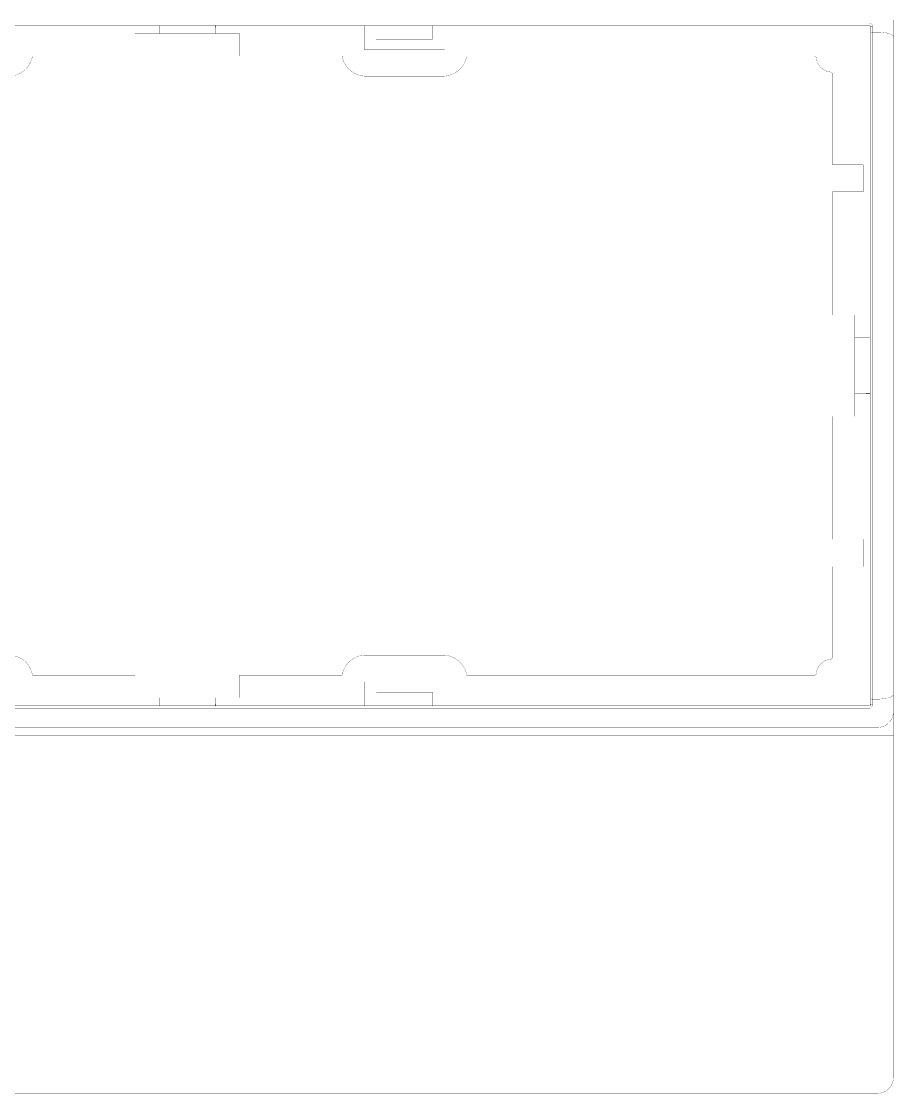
# Model space of a CAD drawing. Header units: inches. Extents: x 0 to 35.2, y -0.7 to 15.9.
# Drawn here: x 23.674 to 25.809, y 10.845 to 13.47 of the extents above; entities that cross this region are included whole.
import ezdxf

# ---------------------------------------------------------------- set-up
doc = ezdxf.new("R2010")
doc.units = ezdxf.units.IN
doc.header["$MEASUREMENT"] = 0
doc.layers.add('Dimensions', color=6, linetype='Continuous')

msp = doc.modelspace()

# ---------------------------------------------------------------- linework, layer by layer
at = {"layer": 'Dimensions'}
for points in [[(25.7694, 13.4438, 0.0005, 0.0005, 0), (25.7694, 13.5132, 0.0005, 0.0005, 0)], [(22.4106, 13.466, 0.0005, 0.0005, 0), (25.7497, 13.466, 0.0005, 0.0005, 0)], [(25.7497, 13.46, 0.0005, 0.0005, 0), (25.7497, 13.466, 0.0005, 0.0005, 0)], [(25.7497, 13.466, 0.0005, 0.0005, -0.413483), (25.7576, 13.4578, 0.0005, 0.0005, 0)], [(25.8088, 13.4322, 0.0005, 0.0005, 0), (25.8088, 13.4738, 0.0005, 0.0005, 0)], [(22.4106, 13.46, 0.0005, 0.0005, 0), (25.7497, 13.46, 0.0005, 0.0005, 0)], [(23.9522, 13.4404, 0.0005, 0.0005, 0), (24.0113, 13.4404, 0.0005, 0.0005, 0)], [(23.9522, 13.3852, 0.0005, 0.0005, 0), (23.9522, 13.4404, 0.0005, 0.0005, 0)], [(24.0113, 13.4404, 0.0005, 0.0005, 0), (24.0118, 13.46, 0.0005, 0.0005, 0)], [(24.0113, 13.4404, 0.0005, 0.0005, 0), (24.0113, 13.46, 0.0005, 0.0005, 0)], [(24.0113, 13.4404, 0.0005, 0.0005, 0), (24.1491, 13.4404, 0.0005, 0.0005, 0)], [(24.1485, 13.46, 0.0005, 0.0005, 0), (24.1491, 13.4404, 0.0005, 0.0005, 0)], [(24.1491, 13.4404, 0.0005, 0.0005, 0), (24.1491, 13.46, 0.0005, 0.0005, 0)], [(24.1491, 13.4404, 0.0005, 0.0005, 0), (24.2081, 13.4404, 0.0005, 0.0005, 0)], [(24.2081, 13.3852, 0.0005, 0.0005, 0), (24.2081, 13.4404, 0.0005, 0.0005, 0)], [(24.5132, 13.401, 0.0005, 0.0005, 0), (24.5132, 13.46, 0.0005, 0.0005, 0)], [(24.5428, 13.4266, 0.0005, 0.0005, 0), (24.5428, 13.46, 0.0005, 0.0005, 0)], [(24.6806, 13.4266, 0.0005, 0.0005, 0), (24.6806, 13.46, 0.0005, 0.0005, 0)], [(24.7101, 13.401, 0.0005, 0.0005, 0), (24.7101, 13.46, 0.0005, 0.0005, 0)], [(25.7497, 13.46, 0.0005, 0.0005, -0.414199), (25.7537, 13.4561, 0.0005, 0.0005, 0)], [(25.7517, 11.7952, 0.0005, 0.0005, 0), (25.7517, 13.4595, 0.0005, 0.0005, 0)], [(25.7537, 13.4561, 0.0005, 0.0005, -0.258644), (25.7544, 13.4571, 0.0005, 0.0005, 0)], [(25.7537, 13.4427, 0.0005, 0.0005, 0), (25.7537, 13.4561, 0.0005, 0.0005, 0)], [(25.7537, 13.4427, 0.0005, 0.0005, 0), (25.7537, 13.4429, 0.0005, 0.0005, 0)], [(25.7537, 11.8121, 0.0005, 0.0005, 0), (25.7537, 13.4427, 0.0005, 0.0005, 0)], [(25.7537, 13.4429, 0.0005, 0.0005, 0), (25.754, 13.4431, 0.0005, 0.0005, 0)], [(25.754, 13.4431, 0.0005, 0.0005, 0), (25.7543, 13.4433, 0.0005, 0.0005, 0)], [(25.7543, 13.4433, 0.0005, 0.0005, 0), (25.7548, 13.4435, 0.0005, 0.0005, 0)], [(25.7544, 13.4571, 0.0005, 0.0005, -0.059712), (25.7553, 13.4575, 0.0005, 0.0005, 0)], [(25.7548, 13.4435, 0.0005, 0.0005, 0), (25.7554, 13.4436, 0.0005, 0.0005, 0)], [(25.7553, 13.4575, 0.0005, 0.0005, -0.040468), (25.7564, 13.4577, 0.0005, 0.0005, 0)], [(25.7554, 13.4436, 0.0005, 0.0005, 0), (25.7561, 13.4437, 0.0005, 0.0005, 0)], [(25.7561, 13.4437, 0.0005, 0.0005, 0), (25.7568, 13.4438, 0.0005, 0.0005, 0)], [(25.7564, 13.4577, 0.0005, 0.0005, -0.035351), (25.7576, 13.4578, 0.0005, 0.0005, 0)], [(25.7568, 13.4438, 0.0005, 0.0005, 0), (25.7576, 13.4438, 0.0005, 0.0005, 0)], [(25.7576, 13.4438, 0.0005, 0.0005, 0), (25.7576, 13.4578, 0.0005, 0.0005, 0)], [(25.7576, 11.8109, 0.0005, 0.0005, 0), (25.7576, 13.4438, 0.0005, 0.0005, 0)], [(25.7576, 13.4438, 0.0005, 0.0005, 0), (25.7694, 13.4438, 0.0005, 0.0005, 0)], [(25.7694, 11.8109, 0.0005, 0.0005, 0), (25.7694, 13.4438, 0.0005, 0.0005, 0)], [(25.7694, 13.4438, 0.0005, 0.0005, 0), (25.7771, 13.4436, 0.0005, 0.0005, 0)], [(25.7771, 13.4436, 0.0005, 0.0005, 0), (25.7845, 13.4429, 0.0005, 0.0005, 0)], [(25.7845, 13.4429, 0.0005, 0.0005, 0), (25.7913, 13.4419, 0.0005, 0.0005, 0)], [(25.7913, 13.4419, 0.0005, 0.0005, 0), (25.7973, 13.4404, 0.0005, 0.0005, 0)], [(25.7973, 13.4404, 0.0005, 0.0005, 0), (25.8021, 13.4386, 0.0005, 0.0005, 0)], [(25.8021, 13.4386, 0.0005, 0.0005, 0), (25.8058, 13.4366, 0.0005, 0.0005, 0)], [(24.5428, 13.4266, 0.0005, 0.0005, 0), (24.6806, 13.4266, 0.0005, 0.0005, 0)], [(25.8058, 13.4366, 0.0005, 0.0005, 0), (25.808, 13.4345, 0.0005, 0.0005, 0)], [(25.808, 13.4345, 0.0005, 0.0005, 0), (25.8088, 13.4322, 0.0005, 0.0005, 0)], [(25.8088, 11.8225, 0.0005, 0.0005, 0), (25.8088, 13.4322, 0.0005, 0.0005, 0)], [(23.7012, 13.3852, 0.0005, 0.0005, -0.365977), (23.643, 13.336, 0.0005, 0.0005, 0)], [(23.7012, 13.3852, 0.0005, 0.0005, 0), (23.9522, 13.3852, 0.0005, 0.0005, 0)], [(24.2081, 13.3852, 0.0005, 0.0005, 0), (24.4591, 13.3852, 0.0005, 0.0005, 0)], [(24.5173, 13.336, 0.0005, 0.0005, -0.365977), (24.4591, 13.3852, 0.0005, 0.0005, 0)], [(24.5132, 13.401, 0.0005, 0.0005, 0), (24.7101, 13.401, 0.0005, 0.0005, 0)], [(24.7642, 13.3852, 0.0005, 0.0005, -0.365977), (24.706, 13.336, 0.0005, 0.0005, 0)], [(24.7642, 13.3852, 0.0005, 0.0005, 0), (25.6158, 13.3852, 0.0005, 0.0005, 0)], [(25.6158, 13.3852, 0.0005, 0.0005, -0.387795), (25.6197, 13.3817, 0.0005, 0.0005, 0)], [(25.6553, 13.346, 0.0005, 0.0005, -0.361838), (25.6197, 13.3817, 0.0005, 0.0005, 0)], [(24.5173, 13.336, 0.0005, 0.0005, 0), (24.706, 13.336, 0.0005, 0.0005, 0)], [(25.6553, 13.346, 0.0005, 0.0005, -0.387795), (25.6589, 13.3421, 0.0005, 0.0005, 0)], [(25.6589, 13.1195, 0.0005, 0.0005, 0), (25.6589, 13.3421, 0.0005, 0.0005, 0)], [(25.6589, 13.1195, 0.0005, 0.0005, 0), (25.7344, 13.1195, 0.0005, 0.0005, 0)], [(25.7344, 13.0526, 0.0005, 0.0005, 0), (25.7344, 13.1195, 0.0005, 0.0005, 0)], [(25.6589, 12.7514, 0.0005, 0.0005, 0), (25.6589, 13.0526, 0.0005, 0.0005, 0)], [(25.6589, 13.0526, 0.0005, 0.0005, 0), (25.7344, 13.0526, 0.0005, 0.0005, 0)], [(25.6589, 12.7514, 0.0005, 0.0005, 0), (25.714, 12.7514, 0.0005, 0.0005, 0)], [(25.714, 12.6963, 0.0005, 0.0005, 0), (25.714, 12.7514, 0.0005, 0.0005, 0)], [(25.714, 12.5585, 0.0005, 0.0005, 0), (25.714, 12.6963, 0.0005, 0.0005, 0)], [(25.714, 12.6963, 0.0005, 0.0005, 0), (25.7517, 12.6957, 0.0005, 0.0005, 0)], [(25.714, 12.6963, 0.0005, 0.0005, 0), (25.7517, 12.6963, 0.0005, 0.0005, 0)], [(25.714, 12.5585, 0.0005, 0.0005, 0), (25.7517, 12.559, 0.0005, 0.0005, 0)], [(25.714, 12.5585, 0.0005, 0.0005, 0), (25.7517, 12.5585, 0.0005, 0.0005, 0)], [(25.714, 12.5033, 0.0005, 0.0005, 0), (25.714, 12.5585, 0.0005, 0.0005, 0)], [(25.6589, 12.2022, 0.0005, 0.0005, 0), (25.6589, 12.5033, 0.0005, 0.0005, 0)], [(25.6589, 12.5033, 0.0005, 0.0005, 0), (25.714, 12.5033, 0.0005, 0.0005, 0)], [(25.6589, 12.2022, 0.0005, 0.0005, 0), (25.7344, 12.2022, 0.0005, 0.0005, 0)], [(25.7344, 12.1352, 0.0005, 0.0005, 0), (25.7344, 12.2022, 0.0005, 0.0005, 0)], [(25.6589, 11.9126, 0.0005, 0.0005, 0), (25.6589, 12.1352, 0.0005, 0.0005, 0)], [(25.6589, 12.1352, 0.0005, 0.0005, 0), (25.7344, 12.1352, 0.0005, 0.0005, 0)], [(23.643, 11.9187, 0.0005, 0.0005, -0.365977), (23.7012, 11.8695, 0.0005, 0.0005, 0)], [(24.4591, 11.8695, 0.0005, 0.0005, -0.365977), (24.5173, 11.9187, 0.0005, 0.0005, 0)], [(24.5173, 11.9187, 0.0005, 0.0005, 0), (24.706, 11.9187, 0.0005, 0.0005, 0)], [(24.706, 11.9187, 0.0005, 0.0005, -0.365977), (24.7642, 11.8695, 0.0005, 0.0005, 0)], [(25.6197, 11.8731, 0.0005, 0.0005, -0.361838), (25.6553, 11.9087, 0.0005, 0.0005, 0)], [(25.6589, 11.9126, 0.0005, 0.0005, -0.387795), (25.6553, 11.9087, 0.0005, 0.0005, 0)], [(23.7012, 11.8695, 0.0005, 0.0005, 0), (23.9522, 11.8695, 0.0005, 0.0005, 0)], [(23.9522, 11.8144, 0.0005, 0.0005, 0), (23.9522, 11.8695, 0.0005, 0.0005, 0)], [(24.2081, 11.8144, 0.0005, 0.0005, 0), (24.2081, 11.8695, 0.0005, 0.0005, 0)], [(24.2081, 11.8695, 0.0005, 0.0005, 0), (24.4591, 11.8695, 0.0005, 0.0005, 0)], [(24.7642, 11.8695, 0.0005, 0.0005, 0), (25.6158, 11.8695, 0.0005, 0.0005, 0)], [(25.6197, 11.8731, 0.0005, 0.0005, -0.387795), (25.6158, 11.8695, 0.0005, 0.0005, 0)], [(24.5132, 11.8537, 0.0005, 0.0005, 0), (24.7101, 11.8537, 0.0005, 0.0005, 0)], [(24.5132, 11.7947, 0.0005, 0.0005, 0), (24.5132, 11.8537, 0.0005, 0.0005, 0)], [(24.7101, 11.7947, 0.0005, 0.0005, 0), (24.7101, 11.8537, 0.0005, 0.0005, 0)], [(23.9522, 11.8144, 0.0005, 0.0005, 0), (24.0113, 11.8144, 0.0005, 0.0005, 0)], [(24.0113, 11.7947, 0.0005, 0.0005, 0), (24.0113, 11.8144, 0.0005, 0.0005, 0)], [(24.0113, 11.8144, 0.0005, 0.0005, 0), (24.0118, 11.7947, 0.0005, 0.0005, 0)], [(24.0113, 11.8144, 0.0005, 0.0005, 0), (24.1491, 11.8144, 0.0005, 0.0005, 0)], [(24.1485, 11.7947, 0.0005, 0.0005, 0), (24.1491, 11.8144, 0.0005, 0.0005, 0)], [(24.1491, 11.7947, 0.0005, 0.0005, 0), (24.1491, 11.8144, 0.0005, 0.0005, 0)], [(24.1491, 11.8144, 0.0005, 0.0005, 0), (24.2081, 11.8144, 0.0005, 0.0005, 0)], [(24.5428, 11.8281, 0.0005, 0.0005, 0), (24.6806, 11.8281, 0.0005, 0.0005, 0)], [(24.5428, 11.7947, 0.0005, 0.0005, 0), (24.5428, 11.8281, 0.0005, 0.0005, 0)], [(24.6806, 11.7947, 0.0005, 0.0005, 0), (24.6806, 11.8281, 0.0005, 0.0005, 0)], [(25.7537, 11.8121, 0.0005, 0.0005, 0), (25.7537, 11.8118, 0.0005, 0.0005, 0)], [(25.7537, 11.7986, 0.0005, 0.0005, 0), (25.7537, 11.8121, 0.0005, 0.0005, 0)], [(25.7537, 11.8118, 0.0005, 0.0005, 0), (25.754, 11.8116, 0.0005, 0.0005, 0)], [(25.754, 11.8116, 0.0005, 0.0005, 0), (25.7543, 11.8114, 0.0005, 0.0005, 0)], [(25.7543, 11.8114, 0.0005, 0.0005, 0), (25.7548, 11.8113, 0.0005, 0.0005, 0)], [(25.7548, 11.8113, 0.0005, 0.0005, 0), (25.7554, 11.8111, 0.0005, 0.0005, 0)], [(25.7554, 11.8111, 0.0005, 0.0005, 0), (25.7561, 11.811, 0.0005, 0.0005, 0)], [(25.7561, 11.811, 0.0005, 0.0005, 0), (25.7568, 11.8109, 0.0005, 0.0005, 0)], [(25.7568, 11.8109, 0.0005, 0.0005, 0), (25.7576, 11.8109, 0.0005, 0.0005, 0)], [(25.7576, 11.8109, 0.0005, 0.0005, 0), (25.7694, 11.8109, 0.0005, 0.0005, 0)], [(25.7576, 11.7969, 0.0005, 0.0005, 0), (25.7576, 11.8109, 0.0005, 0.0005, 0)], [(25.7694, 11.8109, 0.0005, 0.0005, 0), (25.7771, 11.8111, 0.0005, 0.0005, 0)], [(25.7694, 11.7415, 0.0005, 0.0005, 0), (25.7694, 11.8109, 0.0005, 0.0005, 0)], [(25.7771, 11.8111, 0.0005, 0.0005, 0), (25.7845, 11.8118, 0.0005, 0.0005, 0)], [(25.7845, 11.8118, 0.0005, 0.0005, 0), (25.7913, 11.8129, 0.0005, 0.0005, 0)], [(25.7913, 11.8129, 0.0005, 0.0005, 0), (25.7973, 11.8143, 0.0005, 0.0005, 0)], [(25.7973, 11.8143, 0.0005, 0.0005, 0), (25.8021, 11.8161, 0.0005, 0.0005, 0)], [(25.8021, 11.8161, 0.0005, 0.0005, 0), (25.8058, 11.8181, 0.0005, 0.0005, 0)], [(25.8058, 11.8181, 0.0005, 0.0005, 0), (25.808, 11.8203, 0.0005, 0.0005, 0)], [(25.808, 11.8203, 0.0005, 0.0005, 0), (25.8088, 11.8225, 0.0005, 0.0005, 0)], [(25.8088, 11.7809, 0.0005, 0.0005, 0), (25.8088, 11.8225, 0.0005, 0.0005, 0)], [(22.4106, 11.7947, 0.0005, 0.0005, 0), (25.7497, 11.7947, 0.0005, 0.0005, 0)], [(22.4106, 11.7887, 0.0005, 0.0005, 0), (25.7497, 11.7887, 0.0005, 0.0005, 0)], [(25.7537, 11.7986, 0.0005, 0.0005, -0.414199), (25.7497, 11.7947, 0.0005, 0.0005, 0)], [(25.7576, 11.7969, 0.0005, 0.0005, -0.413483), (25.7497, 11.7887, 0.0005, 0.0005, 0)], [(25.7497, 11.7887, 0.0005, 0.0005, 0), (25.7497, 11.7947, 0.0005, 0.0005, 0)], [(25.7539, 11.7981, 0.0005, 0.0005, -0.163705), (25.7537, 11.7986, 0.0005, 0.0005, 0)], [(25.7544, 11.7976, 0.0005, 0.0005, -0.094875), (25.7539, 11.7981, 0.0005, 0.0005, 0)], [(25.7553, 11.7972, 0.0005, 0.0005, -0.059712), (25.7544, 11.7976, 0.0005, 0.0005, 0)], [(25.7576, 11.7969, 0.0005, 0.0005, -0.074206), (25.7553, 11.7972, 0.0005, 0.0005, 0)], [(25.8088, 11.7809, 0.0005, 0.0005, -0.414214), (25.7694, 11.7415, 0.0005, 0.0005, 0)], [(25.8088, 11.7328, 0.0005, 0.0005, 0), (25.8088, 11.7809, 0.0005, 0.0005, 0)], [(22.3909, 11.7415, 0.0005, 0.0005, 0), (25.7694, 11.7415, 0.0005, 0.0005, 0)], [(25.7694, 11.7219, 0.0005, 0.0005, 0), (25.7694, 11.7415, 0.0005, 0.0005, 0)], [(25.8088, 11.7219, 0.0005, 0.0005, 0), (25.8088, 11.7328, 0.0005, 0.0005, 0)], [(22.3909, 11.7219, 0.0005, 0.0005, 0), (25.7694, 11.7219, 0.0005, 0.0005, 0)], [(25.7694, 11.7219, 0.0005, 0.0005, 0), (25.8088, 11.7219, 0.0005, 0.0005, 0)], [(25.7694, 10.885, 0.0005, 0.0005, 0), (25.7694, 11.7219, 0.0005, 0.0005, 0)], [(25.8088, 10.885, 0.0005, 0.0005, 0), (25.8088, 11.7219, 0.0005, 0.0005, 0)], [(22.3909, 10.885, 0.0005, 0.0005, 0), (25.7694, 10.885, 0.0005, 0.0005, 0)], [(25.7694, 10.8456, 0.0005, 0.0005, 0), (25.7694, 10.885, 0.0005, 0.0005, 0)], [(25.7694, 10.885, 0.0005, 0.0005, 0), (25.8088, 10.885, 0.0005, 0.0005, 0)], [(25.8088, 10.885, 0.0005, 0.0005, -0.414214), (25.7694, 10.8456, 0.0005, 0.0005, 0)], [(22.3909, 10.8456, 0.0005, 0.0005, 0), (25.7694, 10.8456, 0.0005, 0.0005, 0)]]:
    msp.add_lwpolyline(points, format="xyseb", dxfattribs=at)
for points in [[(25.7496, 13.466, 0.00025, 0.00025, 1), (25.7499, 13.466, 0.00025, 0.00025, 1)], [(25.7496, 13.466, 0.00025, 0.00025, 1), (25.7499, 13.466, 0.00025, 0.00025, 1)], [(25.7496, 13.466, 0.00025, 0.00025, 1), (25.7499, 13.466, 0.00025, 0.00025, 1)], [(23.9521, 13.4404, 0.00025, 0.00025, 1), (23.9523, 13.4404, 0.00025, 0.00025, 1)], [(23.9521, 13.4404, 0.00025, 0.00025, 1), (23.9523, 13.4404, 0.00025, 0.00025, 1)], [(24.0111, 13.46, 0.00025, 0.00025, 1), (24.0114, 13.46, 0.00025, 0.00025, 1)], [(24.0111, 13.4404, 0.00025, 0.00025, 1), (24.0114, 13.4404, 0.00025, 0.00025, 1)], [(24.0111, 13.4404, 0.00025, 0.00025, 1), (24.0114, 13.4404, 0.00025, 0.00025, 1)], [(24.0111, 13.4404, 0.00025, 0.00025, 1), (24.0114, 13.4404, 0.00025, 0.00025, 1)], [(24.0111, 13.4404, 0.00025, 0.00025, 1), (24.0114, 13.4404, 0.00025, 0.00025, 1)], [(24.0117, 13.46, 0.00025, 0.00025, 1), (24.012, 13.46, 0.00025, 0.00025, 1)], [(24.1483, 13.46, 0.00025, 0.00025, 1), (24.1486, 13.46, 0.00025, 0.00025, 1)], [(24.1489, 13.46, 0.00025, 0.00025, 1), (24.1492, 13.46, 0.00025, 0.00025, 1)], [(24.1489, 13.4404, 0.00025, 0.00025, 1), (24.1492, 13.4404, 0.00025, 0.00025, 1)], [(24.1489, 13.4404, 0.00025, 0.00025, 1), (24.1492, 13.4404, 0.00025, 0.00025, 1)], [(24.1489, 13.4404, 0.00025, 0.00025, 1), (24.1492, 13.4404, 0.00025, 0.00025, 1)], [(24.1489, 13.4404, 0.00025, 0.00025, 1), (24.1492, 13.4404, 0.00025, 0.00025, 1)], [(24.208, 13.4404, 0.00025, 0.00025, 1), (24.2082, 13.4404, 0.00025, 0.00025, 1)], [(24.208, 13.4404, 0.00025, 0.00025, 1), (24.2082, 13.4404, 0.00025, 0.00025, 1)], [(24.5131, 13.46, 0.00025, 0.00025, 1), (24.5134, 13.46, 0.00025, 0.00025, 1)], [(24.5426, 13.46, 0.00025, 0.00025, 1), (24.5429, 13.46, 0.00025, 0.00025, 1)], [(24.6804, 13.46, 0.00025, 0.00025, 1), (24.6807, 13.46, 0.00025, 0.00025, 1)], [(24.71, 13.46, 0.00025, 0.00025, 1), (24.7102, 13.46, 0.00025, 0.00025, 1)], [(25.7496, 13.46, 0.00025, 0.00025, 1), (25.7499, 13.46, 0.00025, 0.00025, 1)], [(25.7496, 13.46, 0.00025, 0.00025, 1), (25.7499, 13.46, 0.00025, 0.00025, 1)], [(25.7496, 13.46, 0.00025, 0.00025, 1), (25.7499, 13.46, 0.00025, 0.00025, 1)], [(25.7516, 13.4595, 0.00025, 0.00025, 1), (25.7518, 13.4595, 0.00025, 0.00025, 1)], [(25.7535, 13.4561, 0.00025, 0.00025, 1), (25.7538, 13.4561, 0.00025, 0.00025, 1)], [(25.7535, 13.4561, 0.00025, 0.00025, 1), (25.7538, 13.4561, 0.00025, 0.00025, 1)], [(25.7535, 13.4561, 0.00025, 0.00025, 1), (25.7538, 13.4561, 0.00025, 0.00025, 1)], [(25.7535, 13.4427, 0.00025, 0.00025, 1), (25.7538, 13.4427, 0.00025, 0.00025, 1)], [(25.7535, 13.4427, 0.00025, 0.00025, 1), (25.7538, 13.4427, 0.00025, 0.00025, 1)], [(25.7535, 13.4427, 0.00025, 0.00025, 1), (25.7538, 13.4427, 0.00025, 0.00025, 1)], [(25.7536, 13.4429, 0.00025, 0.00025, 1), (25.7539, 13.4429, 0.00025, 0.00025, 1)], [(25.7536, 13.4429, 0.00025, 0.00025, 1), (25.7539, 13.4429, 0.00025, 0.00025, 1)], [(25.7538, 13.4431, 0.00025, 0.00025, 1), (25.7541, 13.4431, 0.00025, 0.00025, 1)], [(25.7538, 13.4431, 0.00025, 0.00025, 1), (25.7541, 13.4431, 0.00025, 0.00025, 1)], [(25.7542, 13.4433, 0.00025, 0.00025, 1), (25.7545, 13.4433, 0.00025, 0.00025, 1)], [(25.7542, 13.4433, 0.00025, 0.00025, 1), (25.7545, 13.4433, 0.00025, 0.00025, 1)], [(25.7543, 13.4571, 0.00025, 0.00025, 1), (25.7545, 13.4571, 0.00025, 0.00025, 1)], [(25.7543, 13.4571, 0.00025, 0.00025, 1), (25.7545, 13.4571, 0.00025, 0.00025, 1)], [(25.7547, 13.4435, 0.00025, 0.00025, 1), (25.7549, 13.4435, 0.00025, 0.00025, 1)], [(25.7547, 13.4435, 0.00025, 0.00025, 1), (25.7549, 13.4435, 0.00025, 0.00025, 1)], [(25.7552, 13.4575, 0.00025, 0.00025, 1), (25.7554, 13.4575, 0.00025, 0.00025, 1)], [(25.7552, 13.4575, 0.00025, 0.00025, 1), (25.7554, 13.4575, 0.00025, 0.00025, 1)], [(25.7553, 13.4436, 0.00025, 0.00025, 1), (25.7555, 13.4436, 0.00025, 0.00025, 1)], [(25.7553, 13.4436, 0.00025, 0.00025, 1), (25.7555, 13.4436, 0.00025, 0.00025, 1)], [(25.756, 13.4437, 0.00025, 0.00025, 1), (25.7562, 13.4437, 0.00025, 0.00025, 1)], [(25.756, 13.4437, 0.00025, 0.00025, 1), (25.7562, 13.4437, 0.00025, 0.00025, 1)], [(25.7563, 13.4577, 0.00025, 0.00025, 1), (25.7565, 13.4577, 0.00025, 0.00025, 1)], [(25.7563, 13.4577, 0.00025, 0.00025, 1), (25.7565, 13.4577, 0.00025, 0.00025, 1)], [(25.7567, 13.4438, 0.00025, 0.00025, 1), (25.757, 13.4438, 0.00025, 0.00025, 1)], [(25.7567, 13.4438, 0.00025, 0.00025, 1), (25.757, 13.4438, 0.00025, 0.00025, 1)], [(25.7575, 13.4578, 0.00025, 0.00025, 1), (25.7577, 13.4578, 0.00025, 0.00025, 1)], [(25.7575, 13.4578, 0.00025, 0.00025, 1), (25.7577, 13.4578, 0.00025, 0.00025, 1)], [(25.7575, 13.4578, 0.00025, 0.00025, 1), (25.7577, 13.4578, 0.00025, 0.00025, 1)], [(25.7575, 13.4438, 0.00025, 0.00025, 1), (25.7577, 13.4438, 0.00025, 0.00025, 1)], [(25.7575, 13.4438, 0.00025, 0.00025, 1), (25.7577, 13.4438, 0.00025, 0.00025, 1)], [(25.7575, 13.4438, 0.00025, 0.00025, 1), (25.7577, 13.4438, 0.00025, 0.00025, 1)], [(25.7575, 13.4438, 0.00025, 0.00025, 1), (25.7577, 13.4438, 0.00025, 0.00025, 1)], [(25.7693, 13.4438, 0.00025, 0.00025, 1), (25.7695, 13.4438, 0.00025, 0.00025, 1)], [(25.7693, 13.4438, 0.00025, 0.00025, 1), (25.7695, 13.4438, 0.00025, 0.00025, 1)], [(25.7693, 13.4438, 0.00025, 0.00025, 1), (25.7695, 13.4438, 0.00025, 0.00025, 1)], [(25.7693, 13.4438, 0.00025, 0.00025, 1), (25.7695, 13.4438, 0.00025, 0.00025, 1)], [(25.777, 13.4436, 0.00025, 0.00025, 1), (25.7772, 13.4436, 0.00025, 0.00025, 1)], [(25.777, 13.4436, 0.00025, 0.00025, 1), (25.7772, 13.4436, 0.00025, 0.00025, 1)], [(25.7844, 13.4429, 0.00025, 0.00025, 1), (25.7846, 13.4429, 0.00025, 0.00025, 1)], [(25.7844, 13.4429, 0.00025, 0.00025, 1), (25.7846, 13.4429, 0.00025, 0.00025, 1)], [(25.7912, 13.4419, 0.00025, 0.00025, 1), (25.7914, 13.4419, 0.00025, 0.00025, 1)], [(25.7912, 13.4419, 0.00025, 0.00025, 1), (25.7914, 13.4419, 0.00025, 0.00025, 1)], [(25.7971, 13.4404, 0.00025, 0.00025, 1), (25.7974, 13.4404, 0.00025, 0.00025, 1)], [(25.7971, 13.4404, 0.00025, 0.00025, 1), (25.7974, 13.4404, 0.00025, 0.00025, 1)], [(25.802, 13.4386, 0.00025, 0.00025, 1), (25.8023, 13.4386, 0.00025, 0.00025, 1)], [(25.802, 13.4386, 0.00025, 0.00025, 1), (25.8023, 13.4386, 0.00025, 0.00025, 1)], [(24.5426, 13.4266, 0.00025, 0.00025, 1), (24.5429, 13.4266, 0.00025, 0.00025, 1)], [(24.5426, 13.4266, 0.00025, 0.00025, 1), (24.5429, 13.4266, 0.00025, 0.00025, 1)], [(24.6804, 13.4266, 0.00025, 0.00025, 1), (24.6807, 13.4266, 0.00025, 0.00025, 1)], [(24.6804, 13.4266, 0.00025, 0.00025, 1), (24.6807, 13.4266, 0.00025, 0.00025, 1)], [(25.8057, 13.4366, 0.00025, 0.00025, 1), (25.8059, 13.4366, 0.00025, 0.00025, 1)], [(25.8057, 13.4366, 0.00025, 0.00025, 1), (25.8059, 13.4366, 0.00025, 0.00025, 1)], [(25.8079, 13.4345, 0.00025, 0.00025, 1), (25.8082, 13.4345, 0.00025, 0.00025, 1)], [(25.8079, 13.4345, 0.00025, 0.00025, 1), (25.8082, 13.4345, 0.00025, 0.00025, 1)], [(25.8087, 13.4322, 0.00025, 0.00025, 1), (25.8089, 13.4322, 0.00025, 0.00025, 1)], [(25.8087, 13.4322, 0.00025, 0.00025, 1), (25.8089, 13.4322, 0.00025, 0.00025, 1)], [(25.8087, 13.4322, 0.00025, 0.00025, 1), (25.8089, 13.4322, 0.00025, 0.00025, 1)], [(23.7011, 13.3852, 0.00025, 0.00025, 1), (23.7013, 13.3852, 0.00025, 0.00025, 1)], [(23.7011, 13.3852, 0.00025, 0.00025, 1), (23.7013, 13.3852, 0.00025, 0.00025, 1)], [(23.9521, 13.3852, 0.00025, 0.00025, 1), (23.9523, 13.3852, 0.00025, 0.00025, 1)], [(23.9521, 13.3852, 0.00025, 0.00025, 1), (23.9523, 13.3852, 0.00025, 0.00025, 1)], [(24.208, 13.3852, 0.00025, 0.00025, 1), (24.2082, 13.3852, 0.00025, 0.00025, 1)], [(24.208, 13.3852, 0.00025, 0.00025, 1), (24.2082, 13.3852, 0.00025, 0.00025, 1)], [(24.459, 13.3852, 0.00025, 0.00025, 1), (24.4592, 13.3852, 0.00025, 0.00025, 1)], [(24.459, 13.3852, 0.00025, 0.00025, 1), (24.4592, 13.3852, 0.00025, 0.00025, 1)], [(24.5131, 13.401, 0.00025, 0.00025, 1), (24.5134, 13.401, 0.00025, 0.00025, 1)], [(24.5131, 13.401, 0.00025, 0.00025, 1), (24.5134, 13.401, 0.00025, 0.00025, 1)], [(24.71, 13.401, 0.00025, 0.00025, 1), (24.7102, 13.401, 0.00025, 0.00025, 1)], [(24.71, 13.401, 0.00025, 0.00025, 1), (24.7102, 13.401, 0.00025, 0.00025, 1)], [(24.7641, 13.3852, 0.00025, 0.00025, 1), (24.7643, 13.3852, 0.00025, 0.00025, 1)], [(24.7641, 13.3852, 0.00025, 0.00025, 1), (24.7643, 13.3852, 0.00025, 0.00025, 1)], [(25.6156, 13.3852, 0.00025, 0.00025, 1), (25.6159, 13.3852, 0.00025, 0.00025, 1)], [(25.6156, 13.3852, 0.00025, 0.00025, 1), (25.6159, 13.3852, 0.00025, 0.00025, 1)], [(25.6196, 13.3817, 0.00025, 0.00025, 1), (25.6198, 13.3817, 0.00025, 0.00025, 1)], [(25.6196, 13.3817, 0.00025, 0.00025, 1), (25.6198, 13.3817, 0.00025, 0.00025, 1)], [(24.5172, 13.336, 0.00025, 0.00025, 1), (24.5175, 13.336, 0.00025, 0.00025, 1)], [(24.5172, 13.336, 0.00025, 0.00025, 1), (24.5175, 13.336, 0.00025, 0.00025, 1)], [(24.7059, 13.336, 0.00025, 0.00025, 1), (24.7061, 13.336, 0.00025, 0.00025, 1)], [(24.7059, 13.336, 0.00025, 0.00025, 1), (24.7061, 13.336, 0.00025, 0.00025, 1)], [(25.6552, 13.346, 0.00025, 0.00025, 1), (25.6554, 13.346, 0.00025, 0.00025, 1)], [(25.6552, 13.346, 0.00025, 0.00025, 1), (25.6554, 13.346, 0.00025, 0.00025, 1)], [(25.6588, 13.3421, 0.00025, 0.00025, 1), (25.659, 13.3421, 0.00025, 0.00025, 1)], [(25.6588, 13.3421, 0.00025, 0.00025, 1), (25.659, 13.3421, 0.00025, 0.00025, 1)], [(25.6588, 13.1195, 0.00025, 0.00025, 1), (25.659, 13.1195, 0.00025, 0.00025, 1)], [(25.6588, 13.1195, 0.00025, 0.00025, 1), (25.659, 13.1195, 0.00025, 0.00025, 1)], [(25.7343, 13.1195, 0.00025, 0.00025, 1), (25.7345, 13.1195, 0.00025, 0.00025, 1)], [(25.7343, 13.1195, 0.00025, 0.00025, 1), (25.7345, 13.1195, 0.00025, 0.00025, 1)], [(25.6588, 13.0526, 0.00025, 0.00025, 1), (25.659, 13.0526, 0.00025, 0.00025, 1)], [(25.6588, 13.0526, 0.00025, 0.00025, 1), (25.659, 13.0526, 0.00025, 0.00025, 1)], [(25.7343, 13.0526, 0.00025, 0.00025, 1), (25.7345, 13.0526, 0.00025, 0.00025, 1)], [(25.7343, 13.0526, 0.00025, 0.00025, 1), (25.7345, 13.0526, 0.00025, 0.00025, 1)], [(25.6588, 12.7514, 0.00025, 0.00025, 1), (25.659, 12.7514, 0.00025, 0.00025, 1)], [(25.6588, 12.7514, 0.00025, 0.00025, 1), (25.659, 12.7514, 0.00025, 0.00025, 1)], [(25.7139, 12.7514, 0.00025, 0.00025, 1), (25.7141, 12.7514, 0.00025, 0.00025, 1)], [(25.7139, 12.7514, 0.00025, 0.00025, 1), (25.7141, 12.7514, 0.00025, 0.00025, 1)], [(25.7139, 12.6963, 0.00025, 0.00025, 1), (25.7141, 12.6963, 0.00025, 0.00025, 1)], [(25.7139, 12.6963, 0.00025, 0.00025, 1), (25.7141, 12.6963, 0.00025, 0.00025, 1)], [(25.7139, 12.6963, 0.00025, 0.00025, 1), (25.7141, 12.6963, 0.00025, 0.00025, 1)], [(25.7139, 12.6963, 0.00025, 0.00025, 1), (25.7141, 12.6963, 0.00025, 0.00025, 1)], [(25.7516, 12.6963, 0.00025, 0.00025, 1), (25.7518, 12.6963, 0.00025, 0.00025, 1)], [(25.7516, 12.6957, 0.00025, 0.00025, 1), (25.7518, 12.6957, 0.00025, 0.00025, 1)], [(25.7139, 12.5585, 0.00025, 0.00025, 1), (25.7141, 12.5585, 0.00025, 0.00025, 1)], [(25.7139, 12.5585, 0.00025, 0.00025, 1), (25.7141, 12.5585, 0.00025, 0.00025, 1)], [(25.7139, 12.5585, 0.00025, 0.00025, 1), (25.7141, 12.5585, 0.00025, 0.00025, 1)], [(25.7139, 12.5585, 0.00025, 0.00025, 1), (25.7141, 12.5585, 0.00025, 0.00025, 1)], [(25.7516, 12.559, 0.00025, 0.00025, 1), (25.7518, 12.559, 0.00025, 0.00025, 1)], [(25.7516, 12.5585, 0.00025, 0.00025, 1), (25.7518, 12.5585, 0.00025, 0.00025, 1)], [(25.6588, 12.5033, 0.00025, 0.00025, 1), (25.659, 12.5033, 0.00025, 0.00025, 1)], [(25.6588, 12.5033, 0.00025, 0.00025, 1), (25.659, 12.5033, 0.00025, 0.00025, 1)], [(25.7139, 12.5033, 0.00025, 0.00025, 1), (25.7141, 12.5033, 0.00025, 0.00025, 1)], [(25.7139, 12.5033, 0.00025, 0.00025, 1), (25.7141, 12.5033, 0.00025, 0.00025, 1)], [(25.6588, 12.2022, 0.00025, 0.00025, 1), (25.659, 12.2022, 0.00025, 0.00025, 1)], [(25.6588, 12.2022, 0.00025, 0.00025, 1), (25.659, 12.2022, 0.00025, 0.00025, 1)], [(25.7343, 12.2022, 0.00025, 0.00025, 1), (25.7345, 12.2022, 0.00025, 0.00025, 1)], [(25.7343, 12.2022, 0.00025, 0.00025, 1), (25.7345, 12.2022, 0.00025, 0.00025, 1)], [(25.6588, 12.1352, 0.00025, 0.00025, 1), (25.659, 12.1352, 0.00025, 0.00025, 1)], [(25.6588, 12.1352, 0.00025, 0.00025, 1), (25.659, 12.1352, 0.00025, 0.00025, 1)], [(25.7343, 12.1352, 0.00025, 0.00025, 1), (25.7345, 12.1352, 0.00025, 0.00025, 1)], [(25.7343, 12.1352, 0.00025, 0.00025, 1), (25.7345, 12.1352, 0.00025, 0.00025, 1)], [(24.5172, 11.9187, 0.00025, 0.00025, 1), (24.5175, 11.9187, 0.00025, 0.00025, 1)], [(24.5172, 11.9187, 0.00025, 0.00025, 1), (24.5175, 11.9187, 0.00025, 0.00025, 1)], [(24.7059, 11.9187, 0.00025, 0.00025, 1), (24.7061, 11.9187, 0.00025, 0.00025, 1)], [(24.7059, 11.9187, 0.00025, 0.00025, 1), (24.7061, 11.9187, 0.00025, 0.00025, 1)], [(25.6552, 11.9087, 0.00025, 0.00025, 1), (25.6554, 11.9087, 0.00025, 0.00025, 1)], [(25.6552, 11.9087, 0.00025, 0.00025, 1), (25.6554, 11.9087, 0.00025, 0.00025, 1)], [(25.6588, 11.9126, 0.00025, 0.00025, 1), (25.659, 11.9126, 0.00025, 0.00025, 1)], [(25.6588, 11.9126, 0.00025, 0.00025, 1), (25.659, 11.9126, 0.00025, 0.00025, 1)], [(23.7011, 11.8695, 0.00025, 0.00025, 1), (23.7013, 11.8695, 0.00025, 0.00025, 1)], [(23.7011, 11.8695, 0.00025, 0.00025, 1), (23.7013, 11.8695, 0.00025, 0.00025, 1)], [(23.9521, 11.8695, 0.00025, 0.00025, 1), (23.9523, 11.8695, 0.00025, 0.00025, 1)], [(23.9521, 11.8695, 0.00025, 0.00025, 1), (23.9523, 11.8695, 0.00025, 0.00025, 1)], [(24.208, 11.8695, 0.00025, 0.00025, 1), (24.2082, 11.8695, 0.00025, 0.00025, 1)], [(24.208, 11.8695, 0.00025, 0.00025, 1), (24.2082, 11.8695, 0.00025, 0.00025, 1)], [(24.459, 11.8695, 0.00025, 0.00025, 1), (24.4592, 11.8695, 0.00025, 0.00025, 1)], [(24.459, 11.8695, 0.00025, 0.00025, 1), (24.4592, 11.8695, 0.00025, 0.00025, 1)], [(24.7641, 11.8695, 0.00025, 0.00025, 1), (24.7643, 11.8695, 0.00025, 0.00025, 1)], [(24.7641, 11.8695, 0.00025, 0.00025, 1), (24.7643, 11.8695, 0.00025, 0.00025, 1)], [(25.6156, 11.8695, 0.00025, 0.00025, 1), (25.6159, 11.8695, 0.00025, 0.00025, 1)], [(25.6156, 11.8695, 0.00025, 0.00025, 1), (25.6159, 11.8695, 0.00025, 0.00025, 1)], [(25.6196, 11.8731, 0.00025, 0.00025, 1), (25.6198, 11.8731, 0.00025, 0.00025, 1)], [(25.6196, 11.8731, 0.00025, 0.00025, 1), (25.6198, 11.8731, 0.00025, 0.00025, 1)], [(24.5131, 11.8537, 0.00025, 0.00025, 1), (24.5134, 11.8537, 0.00025, 0.00025, 1)], [(24.5131, 11.8537, 0.00025, 0.00025, 1), (24.5134, 11.8537, 0.00025, 0.00025, 1)], [(24.71, 11.8537, 0.00025, 0.00025, 1), (24.7102, 11.8537, 0.00025, 0.00025, 1)], [(24.71, 11.8537, 0.00025, 0.00025, 1), (24.7102, 11.8537, 0.00025, 0.00025, 1)], [(23.9521, 11.8144, 0.00025, 0.00025, 1), (23.9523, 11.8144, 0.00025, 0.00025, 1)], [(23.9521, 11.8144, 0.00025, 0.00025, 1), (23.9523, 11.8144, 0.00025, 0.00025, 1)], [(24.0111, 11.8144, 0.00025, 0.00025, 1), (24.0114, 11.8144, 0.00025, 0.00025, 1)], [(24.0111, 11.8144, 0.00025, 0.00025, 1), (24.0114, 11.8144, 0.00025, 0.00025, 1)], [(24.0111, 11.8144, 0.00025, 0.00025, 1), (24.0114, 11.8144, 0.00025, 0.00025, 1)], [(24.0111, 11.8144, 0.00025, 0.00025, 1), (24.0114, 11.8144, 0.00025, 0.00025, 1)], [(24.1489, 11.8144, 0.00025, 0.00025, 1), (24.1492, 11.8144, 0.00025, 0.00025, 1)], [(24.1489, 11.8144, 0.00025, 0.00025, 1), (24.1492, 11.8144, 0.00025, 0.00025, 1)], [(24.1489, 11.8144, 0.00025, 0.00025, 1), (24.1492, 11.8144, 0.00025, 0.00025, 1)], [(24.1489, 11.8144, 0.00025, 0.00025, 1), (24.1492, 11.8144, 0.00025, 0.00025, 1)], [(24.208, 11.8144, 0.00025, 0.00025, 1), (24.2082, 11.8144, 0.00025, 0.00025, 1)], [(24.208, 11.8144, 0.00025, 0.00025, 1), (24.2082, 11.8144, 0.00025, 0.00025, 1)], [(24.5426, 11.8281, 0.00025, 0.00025, 1), (24.5429, 11.8281, 0.00025, 0.00025, 1)], [(24.5426, 11.8281, 0.00025, 0.00025, 1), (24.5429, 11.8281, 0.00025, 0.00025, 1)], [(24.6804, 11.8281, 0.00025, 0.00025, 1), (24.6807, 11.8281, 0.00025, 0.00025, 1)], [(24.6804, 11.8281, 0.00025, 0.00025, 1), (24.6807, 11.8281, 0.00025, 0.00025, 1)], [(25.7535, 11.8121, 0.00025, 0.00025, 1), (25.7538, 11.8121, 0.00025, 0.00025, 1)], [(25.7535, 11.8121, 0.00025, 0.00025, 1), (25.7538, 11.8121, 0.00025, 0.00025, 1)], [(25.7535, 11.8121, 0.00025, 0.00025, 1), (25.7538, 11.8121, 0.00025, 0.00025, 1)], [(25.7536, 11.8118, 0.00025, 0.00025, 1), (25.7539, 11.8118, 0.00025, 0.00025, 1)], [(25.7536, 11.8118, 0.00025, 0.00025, 1), (25.7539, 11.8118, 0.00025, 0.00025, 1)], [(25.7538, 11.8116, 0.00025, 0.00025, 1), (25.7541, 11.8116, 0.00025, 0.00025, 1)], [(25.7538, 11.8116, 0.00025, 0.00025, 1), (25.7541, 11.8116, 0.00025, 0.00025, 1)], [(25.7542, 11.8114, 0.00025, 0.00025, 1), (25.7545, 11.8114, 0.00025, 0.00025, 1)], [(25.7542, 11.8114, 0.00025, 0.00025, 1), (25.7545, 11.8114, 0.00025, 0.00025, 1)], [(25.7547, 11.8113, 0.00025, 0.00025, 1), (25.7549, 11.8113, 0.00025, 0.00025, 1)], [(25.7547, 11.8113, 0.00025, 0.00025, 1), (25.7549, 11.8113, 0.00025, 0.00025, 1)], [(25.7553, 11.8111, 0.00025, 0.00025, 1), (25.7555, 11.8111, 0.00025, 0.00025, 1)], [(25.7553, 11.8111, 0.00025, 0.00025, 1), (25.7555, 11.8111, 0.00025, 0.00025, 1)], [(25.756, 11.811, 0.00025, 0.00025, 1), (25.7562, 11.811, 0.00025, 0.00025, 1)], [(25.756, 11.811, 0.00025, 0.00025, 1), (25.7562, 11.811, 0.00025, 0.00025, 1)], [(25.7567, 11.8109, 0.00025, 0.00025, 1), (25.757, 11.8109, 0.00025, 0.00025, 1)], [(25.7567, 11.8109, 0.00025, 0.00025, 1), (25.757, 11.8109, 0.00025, 0.00025, 1)], [(25.7575, 11.8109, 0.00025, 0.00025, 1), (25.7577, 11.8109, 0.00025, 0.00025, 1)], [(25.7575, 11.8109, 0.00025, 0.00025, 1), (25.7577, 11.8109, 0.00025, 0.00025, 1)], [(25.7575, 11.8109, 0.00025, 0.00025, 1), (25.7577, 11.8109, 0.00025, 0.00025, 1)], [(25.7575, 11.8109, 0.00025, 0.00025, 1), (25.7577, 11.8109, 0.00025, 0.00025, 1)], [(25.7693, 11.8109, 0.00025, 0.00025, 1), (25.7695, 11.8109, 0.00025, 0.00025, 1)], [(25.7693, 11.8109, 0.00025, 0.00025, 1), (25.7695, 11.8109, 0.00025, 0.00025, 1)], [(25.7693, 11.8109, 0.00025, 0.00025, 1), (25.7695, 11.8109, 0.00025, 0.00025, 1)], [(25.7693, 11.8109, 0.00025, 0.00025, 1), (25.7695, 11.8109, 0.00025, 0.00025, 1)], [(25.777, 11.8111, 0.00025, 0.00025, 1), (25.7772, 11.8111, 0.00025, 0.00025, 1)], [(25.777, 11.8111, 0.00025, 0.00025, 1), (25.7772, 11.8111, 0.00025, 0.00025, 1)], [(25.7844, 11.8118, 0.00025, 0.00025, 1), (25.7846, 11.8118, 0.00025, 0.00025, 1)], [(25.7844, 11.8118, 0.00025, 0.00025, 1), (25.7846, 11.8118, 0.00025, 0.00025, 1)], [(25.7912, 11.8129, 0.00025, 0.00025, 1), (25.7914, 11.8129, 0.00025, 0.00025, 1)], [(25.7912, 11.8129, 0.00025, 0.00025, 1), (25.7914, 11.8129, 0.00025, 0.00025, 1)], [(25.7971, 11.8143, 0.00025, 0.00025, 1), (25.7974, 11.8143, 0.00025, 0.00025, 1)], [(25.7971, 11.8143, 0.00025, 0.00025, 1), (25.7974, 11.8143, 0.00025, 0.00025, 1)], [(25.802, 11.8161, 0.00025, 0.00025, 1), (25.8023, 11.8161, 0.00025, 0.00025, 1)], [(25.802, 11.8161, 0.00025, 0.00025, 1), (25.8023, 11.8161, 0.00025, 0.00025, 1)], [(25.8057, 11.8181, 0.00025, 0.00025, 1), (25.8059, 11.8181, 0.00025, 0.00025, 1)], [(25.8057, 11.8181, 0.00025, 0.00025, 1), (25.8059, 11.8181, 0.00025, 0.00025, 1)], [(25.8079, 11.8203, 0.00025, 0.00025, 1), (25.8082, 11.8203, 0.00025, 0.00025, 1)], [(25.8079, 11.8203, 0.00025, 0.00025, 1), (25.8082, 11.8203, 0.00025, 0.00025, 1)], [(25.8087, 11.8225, 0.00025, 0.00025, 1), (25.8089, 11.8225, 0.00025, 0.00025, 1)], [(25.8087, 11.8225, 0.00025, 0.00025, 1), (25.8089, 11.8225, 0.00025, 0.00025, 1)], [(25.8087, 11.8225, 0.00025, 0.00025, 1), (25.8089, 11.8225, 0.00025, 0.00025, 1)], [(24.0111, 11.7947, 0.00025, 0.00025, 1), (24.0114, 11.7947, 0.00025, 0.00025, 1)], [(24.0117, 11.7947, 0.00025, 0.00025, 1), (24.012, 11.7947, 0.00025, 0.00025, 1)], [(24.1483, 11.7947, 0.00025, 0.00025, 1), (24.1486, 11.7947, 0.00025, 0.00025, 1)], [(24.1489, 11.7947, 0.00025, 0.00025, 1), (24.1492, 11.7947, 0.00025, 0.00025, 1)], [(24.5131, 11.7947, 0.00025, 0.00025, 1), (24.5134, 11.7947, 0.00025, 0.00025, 1)], [(24.5426, 11.7947, 0.00025, 0.00025, 1), (24.5429, 11.7947, 0.00025, 0.00025, 1)], [(24.6804, 11.7947, 0.00025, 0.00025, 1), (24.6807, 11.7947, 0.00025, 0.00025, 1)], [(24.71, 11.7947, 0.00025, 0.00025, 1), (24.7102, 11.7947, 0.00025, 0.00025, 1)], [(25.7496, 11.7947, 0.00025, 0.00025, 1), (25.7499, 11.7947, 0.00025, 0.00025, 1)], [(25.7496, 11.7947, 0.00025, 0.00025, 1), (25.7499, 11.7947, 0.00025, 0.00025, 1)], [(25.7496, 11.7947, 0.00025, 0.00025, 1), (25.7499, 11.7947, 0.00025, 0.00025, 1)], [(25.7496, 11.7887, 0.00025, 0.00025, 1), (25.7499, 11.7887, 0.00025, 0.00025, 1)], [(25.7496, 11.7887, 0.00025, 0.00025, 1), (25.7499, 11.7887, 0.00025, 0.00025, 1)], [(25.7496, 11.7887, 0.00025, 0.00025, 1), (25.7499, 11.7887, 0.00025, 0.00025, 1)], [(25.7516, 11.7952, 0.00025, 0.00025, 1), (25.7518, 11.7952, 0.00025, 0.00025, 1)], [(25.7535, 11.7986, 0.00025, 0.00025, 1), (25.7538, 11.7986, 0.00025, 0.00025, 1)], [(25.7535, 11.7986, 0.00025, 0.00025, 1), (25.7538, 11.7986, 0.00025, 0.00025, 1)], [(25.7535, 11.7986, 0.00025, 0.00025, 1), (25.7538, 11.7986, 0.00025, 0.00025, 1)], [(25.7537, 11.7981, 0.00025, 0.00025, 1), (25.754, 11.7981, 0.00025, 0.00025, 1)], [(25.7537, 11.7981, 0.00025, 0.00025, 1), (25.754, 11.7981, 0.00025, 0.00025, 1)], [(25.7543, 11.7976, 0.00025, 0.00025, 1), (25.7545, 11.7976, 0.00025, 0.00025, 1)], [(25.7543, 11.7976, 0.00025, 0.00025, 1), (25.7545, 11.7976, 0.00025, 0.00025, 1)], [(25.7552, 11.7972, 0.00025, 0.00025, 1), (25.7554, 11.7972, 0.00025, 0.00025, 1)], [(25.7552, 11.7972, 0.00025, 0.00025, 1), (25.7554, 11.7972, 0.00025, 0.00025, 1)], [(25.7575, 11.7969, 0.00025, 0.00025, 1), (25.7577, 11.7969, 0.00025, 0.00025, 1)], [(25.7575, 11.7969, 0.00025, 0.00025, 1), (25.7577, 11.7969, 0.00025, 0.00025, 1)], [(25.7575, 11.7969, 0.00025, 0.00025, 1), (25.7577, 11.7969, 0.00025, 0.00025, 1)], [(25.8087, 11.7809, 0.00025, 0.00025, 1), (25.8089, 11.7809, 0.00025, 0.00025, 1)], [(25.8087, 11.7809, 0.00025, 0.00025, 1), (25.8089, 11.7809, 0.00025, 0.00025, 1)], [(25.8087, 11.7809, 0.00025, 0.00025, 1), (25.8089, 11.7809, 0.00025, 0.00025, 1)], [(25.7693, 11.7415, 0.00025, 0.00025, 1), (25.7695, 11.7415, 0.00025, 0.00025, 1)], [(25.7693, 11.7415, 0.00025, 0.00025, 1), (25.7695, 11.7415, 0.00025, 0.00025, 1)], [(25.7693, 11.7415, 0.00025, 0.00025, 1), (25.7695, 11.7415, 0.00025, 0.00025, 1)], [(25.7693, 11.7415, 0.00025, 0.00025, 1), (25.7695, 11.7415, 0.00025, 0.00025, 1)], [(25.8087, 11.7328, 0.00025, 0.00025, 1), (25.8089, 11.7328, 0.00025, 0.00025, 1)], [(25.8087, 11.7328, 0.00025, 0.00025, 1), (25.8089, 11.7328, 0.00025, 0.00025, 1)], [(25.7693, 11.7219, 0.00025, 0.00025, 1), (25.7695, 11.7219, 0.00025, 0.00025, 1)], [(25.7693, 11.7219, 0.00025, 0.00025, 1), (25.7695, 11.7219, 0.00025, 0.00025, 1)], [(25.7693, 11.7219, 0.00025, 0.00025, 1), (25.7695, 11.7219, 0.00025, 0.00025, 1)], [(25.7693, 11.7219, 0.00025, 0.00025, 1), (25.7695, 11.7219, 0.00025, 0.00025, 1)], [(25.8087, 11.7219, 0.00025, 0.00025, 1), (25.8089, 11.7219, 0.00025, 0.00025, 1)], [(25.8087, 11.7219, 0.00025, 0.00025, 1), (25.8089, 11.7219, 0.00025, 0.00025, 1)], [(25.8087, 11.7219, 0.00025, 0.00025, 1), (25.8089, 11.7219, 0.00025, 0.00025, 1)], [(25.7693, 10.885, 0.00025, 0.00025, 1), (25.7695, 10.885, 0.00025, 0.00025, 1)], [(25.7693, 10.885, 0.00025, 0.00025, 1), (25.7695, 10.885, 0.00025, 0.00025, 1)], [(25.7693, 10.885, 0.00025, 0.00025, 1), (25.7695, 10.885, 0.00025, 0.00025, 1)], [(25.7693, 10.885, 0.00025, 0.00025, 1), (25.7695, 10.885, 0.00025, 0.00025, 1)], [(25.8087, 10.885, 0.00025, 0.00025, 1), (25.8089, 10.885, 0.00025, 0.00025, 1)], [(25.8087, 10.885, 0.00025, 0.00025, 1), (25.8089, 10.885, 0.00025, 0.00025, 1)], [(25.8087, 10.885, 0.00025, 0.00025, 1), (25.8089, 10.885, 0.00025, 0.00025, 1)], [(25.7693, 10.8456, 0.00025, 0.00025, 1), (25.7695, 10.8456, 0.00025, 0.00025, 1)], [(25.7693, 10.8456, 0.00025, 0.00025, 1), (25.7695, 10.8456, 0.00025, 0.00025, 1)], [(25.7693, 10.8456, 0.00025, 0.00025, 1), (25.7695, 10.8456, 0.00025, 0.00025, 1)]]:
    msp.add_lwpolyline(points, format="xyseb", close=True, dxfattribs=at)

doc.saveas('drawing.dxf')
